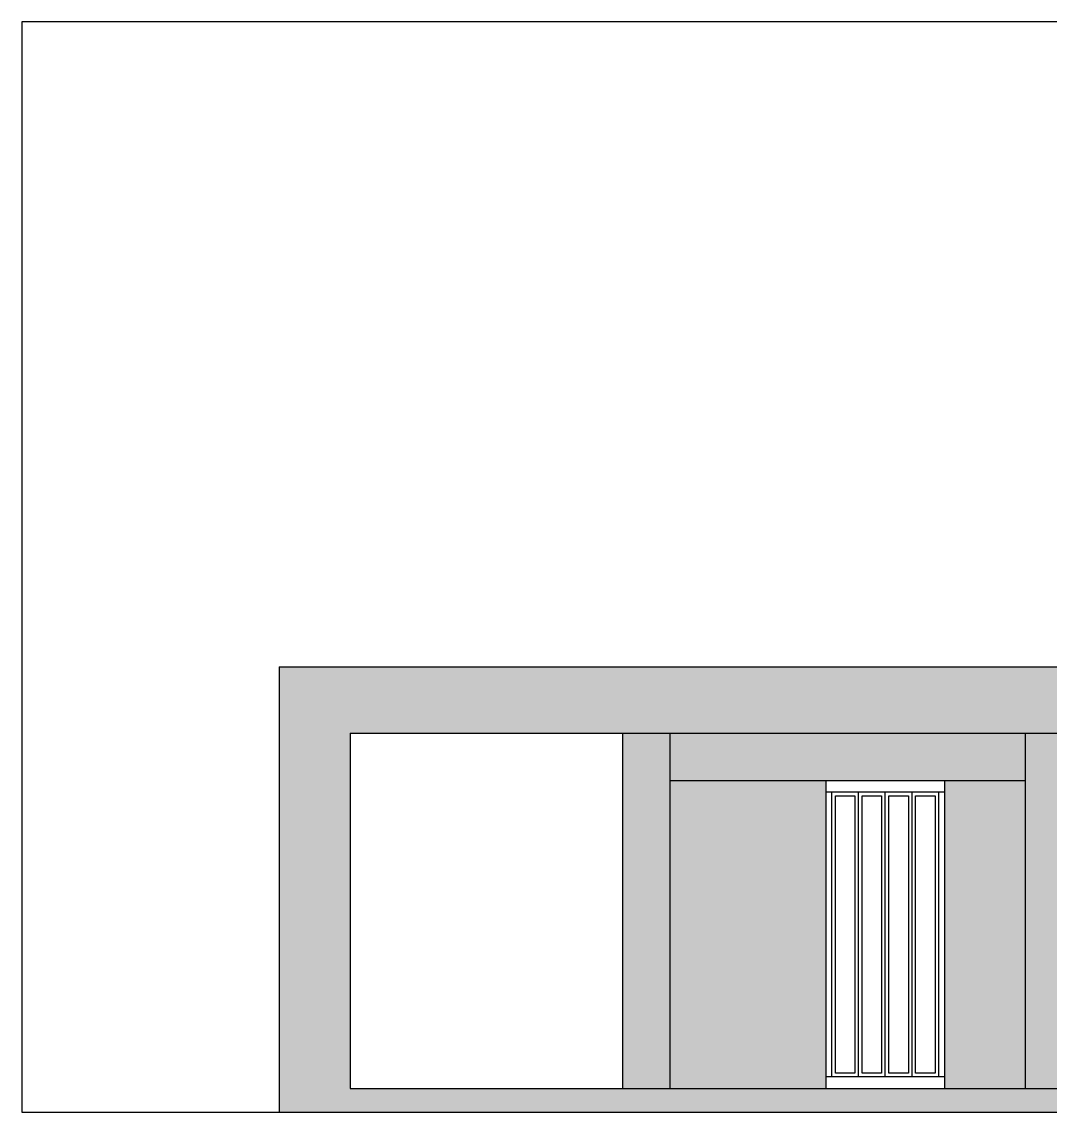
# Model space of a CAD drawing. Header units: millimetres. Extents: x 3409 to 3822, y 896 to 1108.
# Drawn here: x 3409.95 to 3418.63, y 1034.88 to 1044.08 of the extents above; entities that cross this region are included whole.
import ezdxf

# ---------------------------------------------------------------- set-up
doc = ezdxf.new("R2010")
doc.units = ezdxf.units.MM
for name, color, linetype in [('a-epipla', 8, 'Continuous'), ('a-toixoi', 5, 'Continuous'), ('PARA8YRA', 6, 'Continuous'), ('toixoi_provolh', 150, 'Continuous')]:
    doc.layers.add(name, color=color, linetype=linetype)

msp = doc.modelspace()

# ---------------------------------------------------------------- hatches: boundary and pattern name
at = {"layer": 'a-epipla', "true_color": 0xc7c8ca}
h = msp.add_hatch(color=9, dxfattribs=at)
h.dxf.hatch_style = 1
h.paths.add_polyline_path([(3412.7192, 1038.6376), (3412.1192, 1038.6376), (3412.1192, 1034.8776), (3412.7192, 1034.8776)])
h = msp.add_hatch(color=9, dxfattribs=at)
h.dxf.hatch_style = 1
h.paths.add_polyline_path([(3429.0192, 1038.6376), (3412.7192, 1038.6376), (3412.7192, 1038.0776), (3429.0192, 1038.0776)])
h.paths.add_polyline_path([(3479.1192, 1038.6376), (3462.2192, 1038.6376), (3462.2192, 1038.0776), (3478.5192, 1038.0776), (3478.5192, 1034.8776), (3479.1192, 1034.8776)])
h = msp.add_hatch(color=9, dxfattribs=at)
h.dxf.hatch_style = 1
h.paths.add_polyline_path([(3478.5192, 1035.0776), (3412.7192, 1035.0776), (3412.7192, 1034.8776), (3478.5192, 1034.8776)])
at = {"layer": 'toixoi_provolh', "true_color": 0xa7a8aa}
h = msp.add_hatch(color=253, dxfattribs=at)
h.dxf.hatch_style = 1
h.paths.add_polyline_path([(3415.0192, 1038.0776), (3415.0192, 1037.6776)], flags=17)
h.paths.add_polyline_path([(3415.4192, 1038.0776), (3415.0192, 1038.0776), (3415.0192, 1037.6776), (3415.0192, 1035.0776), (3415.4192, 1035.0776)])
h.paths.add_polyline_path([(3418.4192, 1038.0776), (3415.4192, 1038.0776), (3415.4192, 1037.6776), (3418.4192, 1037.6776)])
h.paths.add_polyline_path([(3418.8192, 1038.0776), (3418.4192, 1038.0776), (3418.4192, 1037.6776), (3418.4192, 1035.0776), (3418.8192, 1035.0776)])
h.paths.add_polyline_path([(3421.8192, 1038.0776), (3418.8192, 1038.0776), (3418.8192, 1037.6776), (3421.8192, 1037.6776)])
h.paths.add_polyline_path([(3422.2192, 1038.0776), (3421.8192, 1038.0776), (3421.8192, 1037.6776), (3421.8192, 1035.0776), (3422.2192, 1035.0776)])
h.paths.add_polyline_path([(3425.2192, 1038.0776), (3422.2192, 1038.0776), (3422.2192, 1037.6776), (3425.2192, 1037.6776)])
h.paths.add_polyline_path([(3428.6192, 1038.0776), (3425.6192, 1038.0776), (3425.6192, 1037.6776), (3428.6192, 1037.6776)])
h.paths.add_polyline_path([(3425.6192, 1038.0776), (3425.2192, 1038.0776), (3425.2192, 1037.6776), (3425.2192, 1035.0776), (3425.6192, 1035.0776)])
h.paths.add_polyline_path([(3429.0192, 1038.0776), (3428.6192, 1038.0776), (3428.6192, 1037.6776), (3428.6192, 1035.0776), (3429.0192, 1035.0776)])
at = {"layer": 'toixoi_provolh'}
h = msp.add_hatch(color=6, dxfattribs=at)
h.dxf.hatch_style = 1
h.paths.add_polyline_path([(3416.736, 1037.6776), (3415.4192, 1037.6776), (3415.4192, 1035.0776), (3416.736, 1035.0776)])
h.paths.add_polyline_path([(3417.7385, 1035.0776), (3418.4192, 1035.0776), (3418.4192, 1037.6776), (3417.7385, 1037.6776)])

# ---------------------------------------------------------------- linework, layer by layer
at = {"layer": 'a-epipla'}
for p, q in [((3417.7385, 1037.5776), (3416.736, 1037.5776)), ((3416.786, 1035.1776), (3416.786, 1037.5776)), ((3417.0116, 1035.1776), (3417.0116, 1037.5776)), ((3417.2372, 1035.1776), (3417.2372, 1037.5776)), ((3417.4629, 1037.5776), (3417.4629, 1035.1776)), ((3417.6885, 1037.5776), (3417.6885, 1035.1776)), ((3416.736, 1035.1776), (3417.7385, 1035.1776))]:
    msp.add_line(p, q, dxfattribs=at)
msp.add_lwpolyline([(3429.0192, 1044.0802), (3409.9462, 1044.0802), (3409.9462, 1034.8776), (3412.1192, 1034.8776)], dxfattribs=at)
for points in [[(3416.816, 1037.5476), (3416.9816, 1037.5476), (3416.9816, 1035.2076), (3416.816, 1035.2076)], [(3417.0416, 1037.5476), (3417.2072, 1037.5476), (3417.2072, 1035.2076), (3417.0416, 1035.2076)], [(3417.2672, 1037.5476), (3417.4329, 1037.5476), (3417.4329, 1035.2076), (3417.2672, 1035.2076)], [(3417.4929, 1037.5476), (3417.6585, 1037.5476), (3417.6585, 1035.2076), (3417.4929, 1035.2076)]]:
    msp.add_lwpolyline(points, close=True, dxfattribs=at)
at = {"layer": 'a-toixoi'}
for p, q in [((3412.1192, 1038.6376), (3412.1192, 1034.8776)), ((3412.1192, 1038.6376), (3429.0192, 1038.6376)), ((3412.7192, 1038.0776), (3412.7192, 1035.0776)), ((3412.7192, 1038.0776), (3429.0192, 1038.0776)), ((3412.7192, 1035.0776), (3478.5192, 1035.0776)), ((3412.1192, 1034.8776), (3479.1192, 1034.8776))]:
    msp.add_line(p, q, dxfattribs=at)
at = {"layer": 'PARA8YRA'}
for p, q in [((3416.736, 1037.6776), (3416.736, 1035.0776)), ((3417.7385, 1037.6776), (3417.7385, 1035.0776))]:
    msp.add_line(p, q, dxfattribs=at)
at = {"layer": 'toixoi_provolh'}
for p, q in [((3415.0192, 1038.0776), (3415.0192, 1035.0776)), ((3415.4192, 1038.0776), (3415.4192, 1035.0776)), ((3418.4192, 1038.0776), (3418.4192, 1035.0776)), ((3415.4192, 1037.6776), (3418.4192, 1037.6776))]:
    msp.add_line(p, q, dxfattribs=at)

doc.saveas('drawing.dxf')
